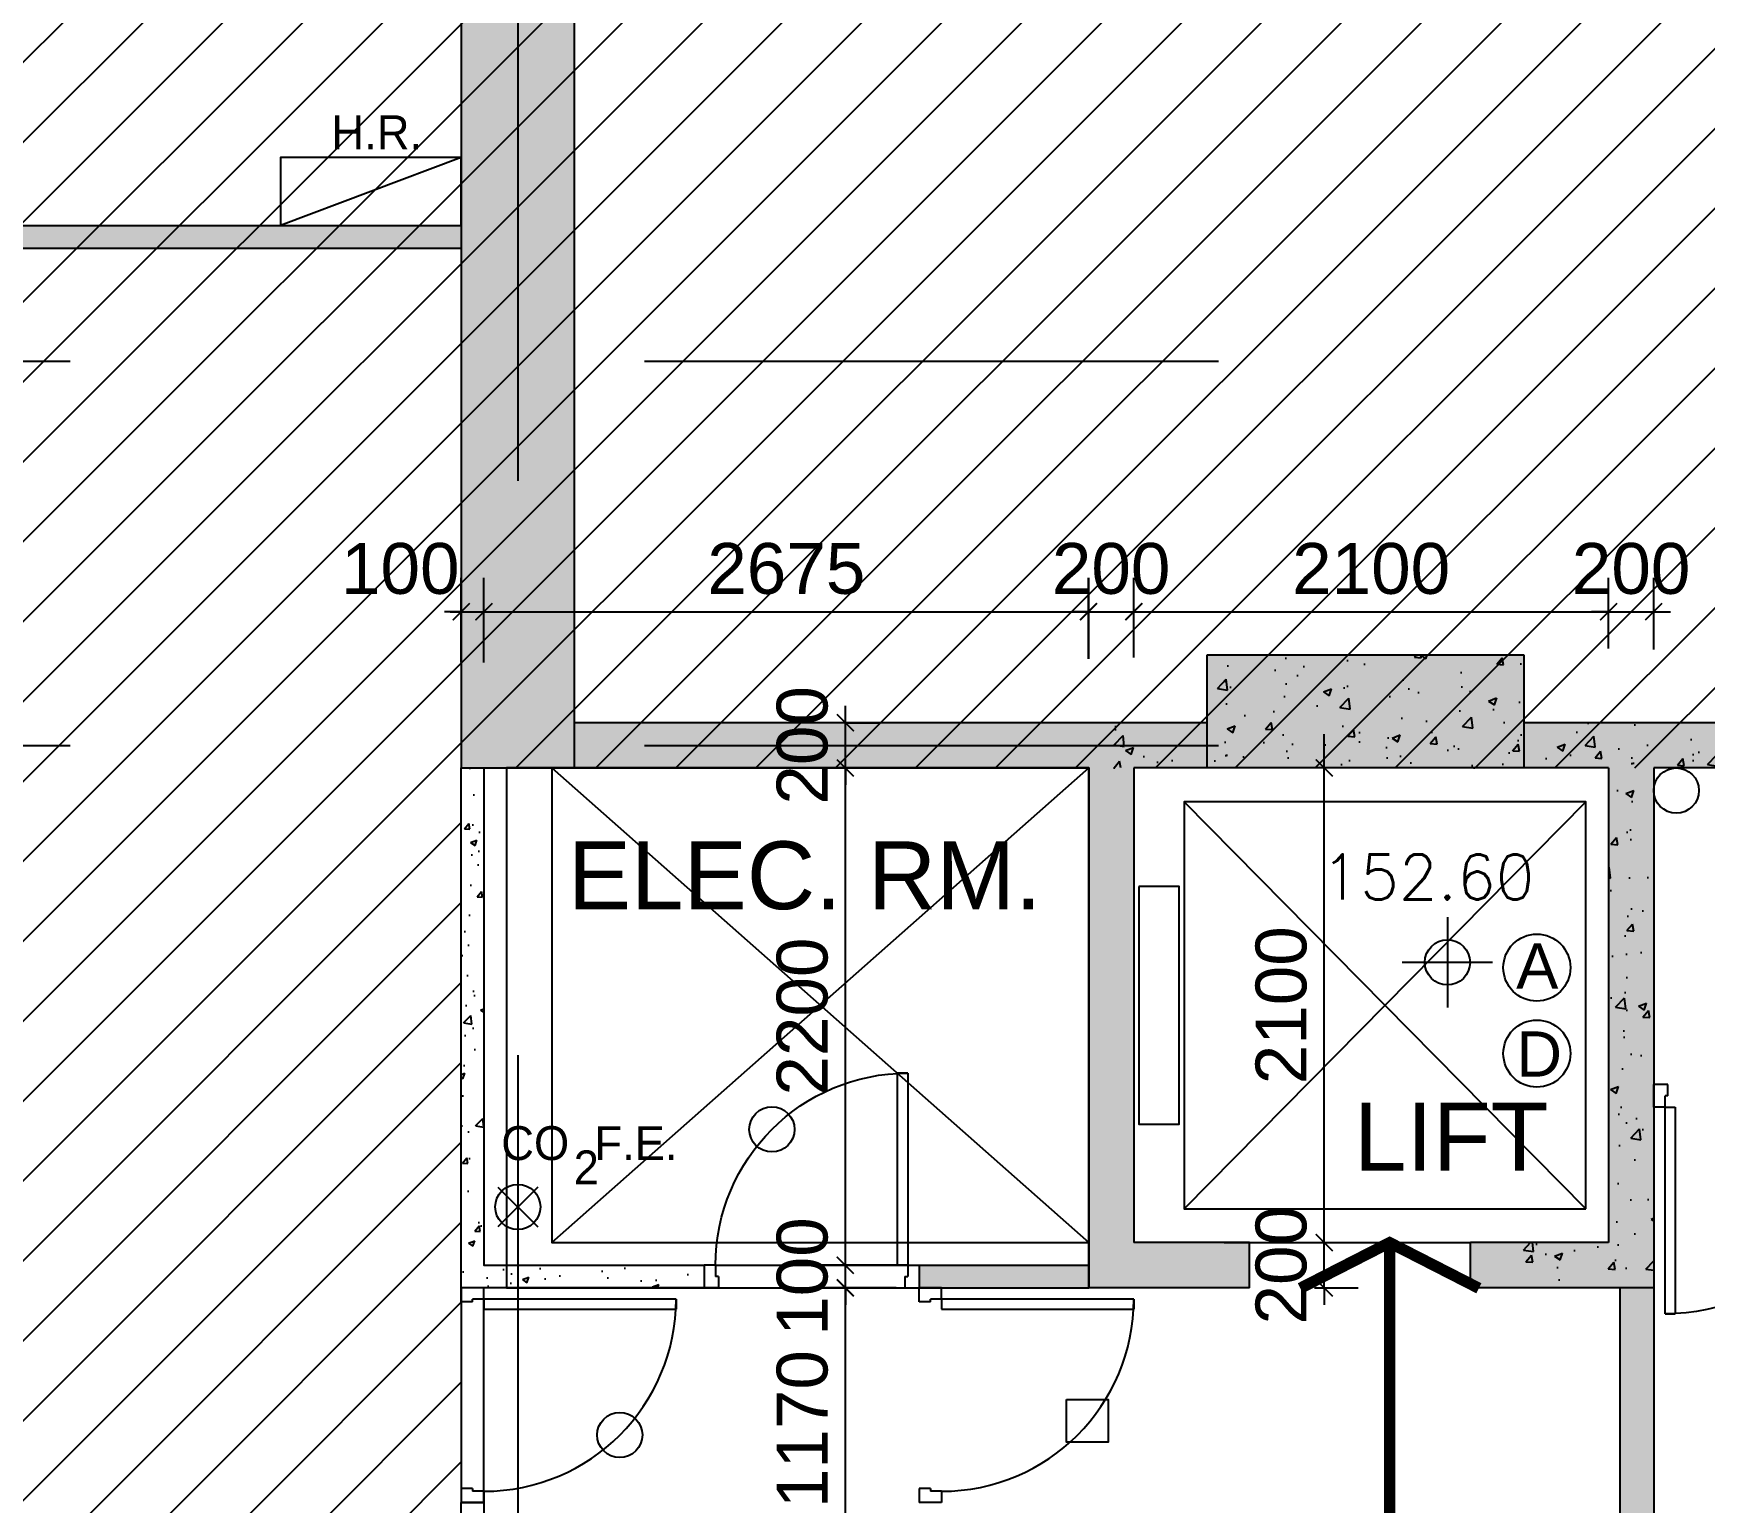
# Model space of a CAD drawing. Header units: millimetres. Extents: x 0 to 61044, y 27 to 39885.
# Drawn here: x 33857 to 41250, y 16585 to 23084 of the extents above; entities that cross this region are included whole.
import ezdxf

# ---------------------------------------------------------------- set-up
doc = ezdxf.new("R2010")
doc.units = ezdxf.units.MM
doc.linetypes.add('CENTERX2', pattern=[101.6, 63.5, -12.7, 12.7, -12.7])
doc.layers.get('Defpoints').update_dxf_attribs({"color": 8})
for name, color, linetype in [('arrow', 8, 'Continuous'), ('DLN032__', 8, 'Continuous'), ('DLN220__', 8, 'Continuous'), ('Door', 8, 'Continuous'), ('FSD', 8, 'Continuous'), ('GBP Dim', 8, 'Continuous'), ('GBP Text 250', 8, 'Continuous'), ('grid', 8, 'CENTERX2'), ('hatch', 8, 'Continuous'), ('Hatch_Stru', 8, 'Continuous'), ('LEVEL', 8, 'Continuous'), ('Lift', 8, 'Continuous'), ('TEXT Ref', 8, 'Continuous'), ('WALL-EX', 8, 'Continuous'), ('WALL-NEW', 8, 'Continuous'), ('WALL-STRUCTURE', 8, 'Continuous')]:
    doc.layers.add(name, color=color, linetype=linetype)
doc.styles.add('BH', font='arial.ttf')
doc.styles.add('ROMANS', font='romans.shx')
doc.styles.add('SWIS721LT750', font='swissl.ttf')
doc.dimstyles.new('200 GBP', dxfattribs={"dimscale": 1.5, "dimtxt": 150, "dimasz": 50, "dimexe": 100, "dimexo": 50, "dimgap": 50, "dimtad": 1, "dimdec": 0, "dimzin": 0, "dimdsep": 46, "dimtxsty": 'BH', "dimblk": 'ARCHTICK', "dimcen": 0.09, "dimdle": 100, "dimclrd": 9, "dimclre": 9, "dimclrt": 1, "dimadec": 0, "dimazin": 0, "dimtfac": 1, "dimtdec": 0, "dimtix": 1, "dimtmove": 2, "dimatfit": 3, "dimldrblk": 'ARCHTICK', "dimfxl": 300, "dimfxlon": 1, "dimtolj": 1, "dimtzin": 0, "dimarcsym": 0})
pattern_1 = [(50, (53800, 17234.53), (364.3693, -31.878), [38.1, -419.1]), (355, (53800, 17234.53), (-70.4857, 382.113), [30.48, -335.28]), (100.451, (53830.36, 17231.88), (293.885, 350.2334), [32.38, -356.18]), (46.1842, (53800, 17336.13), (542.158, -84.085), [57.15, -628.65]), (96.6356, (53845.2, 17329.1), (474.808, 494.851), [48.57, -534.27]), (351.184, (53800, 17336.13), (474.809, 494.85), [45.72, -502.92]), (21, (53850.8, 17310.73), (303.2298, -204.531), [38.1, -419.1]), (326, (53850.8, 17310.73), (123.604, 368.376), [30.48, -335.28]), (71.4514, (53876.07, 17293.7), (426.833, 163.846), [32.38, -356.18]), (37.5, (53800, 17234.53), (6.1772, 169.1101), [0, -331.216, 0, -340.36, 0, -336.55]), (7.5, (53800, 17234.53), (133.6393, 200.3611), [0, -194.056, 0, -323.596, 0, -128.27]), (327.5, (53686.71, 17234.53), (271.1812, -11.4575), [0, -127, 0, -396.24, 0, -525.78]), (317.5, (53635.91, 17234.53), (296.2584, 50.853), [0, -165.1, 0, -263.144, 0, -373.38])]

# ---------------------------------------------------------------- blocks, each defined once
blk = doc.blocks.new('A$C65CE4B9B')
at = {"layer": 'grid', "ltscale": 200}
for p, q in [((-23000, 10500), (-23000, -20450)), ((-58000, -6750), (0, -6750)), ((-58000, -8450), (0, -8450))]:
    blk.add_line(p, q, dxfattribs=at)
blk = doc.blocks.new('DR1CL2')
at = {"layer": 'Door'}
for p, q in [((50, 0), (0, 0)), ((0, 0), (0, -75)), ((50, 0), (50, -50)), ((62.5, -50), (50, -50)), ((62.5, -50), (62.5, -100)), ((0, -75), (0, -100)), ((62.5, -100), (0, -100))]:
    blk.add_line(p, q, dxfattribs=at)
blk = doc.blocks.new('DR1CD')
at = {"layer": 'Door'}
for p, q in [((0, 1), (45, 1)), ((0, 1), (0, 0)), ((45, 0), (45, 1)), ((0, 0), (45, 0))]:
    blk.add_line(p, q, dxfattribs=at)
blk = doc.blocks.new('DR1CM')
at = {"layer": 'Door'}
blk.add_arc((0, 0), 1, 0, 90, dxfattribs=at)
blk = doc.blocks.new('DR1CR2')
at = {"layer": 'Door'}
for p, q in [((-50, 0), (-50, -50)), ((-50, 0), (0, 0)), ((0, 0), (0, -75)), ((-62.5, -50), (-50, -50)), ((-62.5, -50), (-62.5, -100)), ((-62.5, -100), (0, -100)), ((0, -75), (0, -100))]:
    blk.add_line(p, q, dxfattribs=at)
blk = doc.blocks.new('ELEX')
at = {"layer": 'DLN032__'}
for p, q in [((0, 0.5), (0, -0.5)), ((0.5, 0), (-0.5, 0))]:
    blk.add_line(p, q, dxfattribs=at)
blk.add_circle((0, 0), 0.25, dxfattribs=at)
at = {"layer": 'DLN032__', "style": 'ROMANS'}
blk.add_attdef('ELEX', (0.257, 0.354), '', height=0.5, dxfattribs=at)
blk = doc.blocks.new('_ArchTick')
at = {"color": 0, "const_width": 0.1}
blk.add_lwpolyline([(0.5, 0.5), (-0.5, -0.5)], dxfattribs=at)
blk = doc.blocks.new('*D100')
at = {"layer": 'Defpoints', "color": 0, "transparency": 16777216}
for p in [(37449, 17534.5), (38537.6, 17534.5), (38537.6, 16284.5)]:
    blk.add_point(p, dxfattribs=at)
at = {"layer": 'GBP Dim', "color": 9, "lineweight": -2, "transparency": 16777216}
for p, q in [((37449, 16134.5), (37449, 17684.5)), ((37674, 17534.5), (37299, 17534.5)), ((37674, 16284.5), (37299, 16284.5))]:
    blk.add_line(p, q, dxfattribs=at)
at = {"layer": 'GBP Dim', "color": 9, "lineweight": -2, "transparency": 16777216, "xscale": 75, "yscale": 75, "zscale": 75}
for p, rotation in [((37449, 17534.5), 90), ((37449, 16284.5), 270)]:
    blk.add_blockref('_ArchTick', p, dxfattribs=dict(at, rotation=rotation))
at = {"layer": 'GBP Dim', "transparency": 16777216, "insert": (37259.1, 16909.5), "char_height": 225, "attachment_point": 5, "rotation": 90, "style": 'BH'}
blk.add_mtext('\\A1;1170', dxfattribs=at)
blk = doc.blocks.new('*D109')
at = {"layer": 'Defpoints', "color": 0, "transparency": 16777216}
for p in [(37449, 19834.5), (38350.1, 19834.5), (38350.1, 17634.5)]:
    blk.add_point(p, dxfattribs=at)
at = {"layer": 'GBP Dim', "color": 9, "lineweight": -2, "transparency": 16777216}
for p, q in [((37449, 17484.5), (37449, 19984.5)), ((37674, 19834.5), (37299, 19834.5)), ((37674, 17634.5), (37299, 17634.5))]:
    blk.add_line(p, q, dxfattribs=at)
at = {"layer": 'GBP Dim', "color": 9, "lineweight": -2, "transparency": 16777216, "xscale": 75, "yscale": 75, "zscale": 75}
for p, rotation in [((37449, 19834.5), 90), ((37449, 17634.5), 270)]:
    blk.add_blockref('_ArchTick', p, dxfattribs=dict(at, rotation=rotation))
at = {"layer": 'GBP Dim', "transparency": 16777216, "insert": (37259.1, 18734.5), "char_height": 225, "attachment_point": 5, "rotation": 90, "style": 'BH'}
blk.add_mtext('\\A1;2200', dxfattribs=at)
blk = doc.blocks.new('*D117')
at = {"layer": 'Defpoints', "color": 0, "transparency": 16777216}
for p in [(39449.5, 17734.6), (39567.6, 17734.6), (39449.5, 17534.5)]:
    blk.add_point(p, dxfattribs=at)
at = {"layer": 'GBP Dim', "color": 9, "lineweight": -2, "transparency": 16777216}
for p, q in [((39567.6, 17734.6), (39567.6, 17809.6)), ((39524.5, 17734.6), (39717.6, 17734.6)), ((39567.6, 17534.5), (39567.6, 17734.6)), ((39524.5, 17534.5), (39717.6, 17534.5)), ((39567.6, 17534.5), (39567.6, 17459.5))]:
    blk.add_line(p, q, dxfattribs=at)
at = {"layer": 'GBP Dim', "color": 9, "lineweight": -2, "transparency": 16777216, "xscale": 75, "yscale": 75, "zscale": 75}
for p, rotation in [((39567.6, 17734.6), 270), ((39567.6, 17534.5), 90)]:
    blk.add_blockref('_ArchTick', p, dxfattribs=dict(at, rotation=rotation))
at = {"layer": 'GBP Dim', "transparency": 16777216, "insert": (39377.7, 17634.6), "char_height": 225, "attachment_point": 5, "rotation": 90, "style": 'BH'}
blk.add_mtext('\\A1;200', dxfattribs=at)
blk = doc.blocks.new('*D118')
at = {"layer": 'Defpoints', "color": 0, "transparency": 16777216}
for p in [(39567.6, 19834.5), (39567.6, 19834.5), (39449.5, 17734.6)]:
    blk.add_point(p, dxfattribs=at)
at = {"layer": 'GBP Dim', "color": 9, "lineweight": -2, "transparency": 16777216}
for p, q in [((39567.6, 17584.6), (39567.6, 19984.5)), ((39567.6, 19834.5), (39417.6, 19834.5)), ((39524.5, 17734.6), (39717.6, 17734.6))]:
    blk.add_line(p, q, dxfattribs=at)
at = {"layer": 'GBP Dim', "color": 9, "lineweight": -2, "transparency": 16777216, "xscale": 75, "yscale": 75, "zscale": 75}
for p, rotation in [((39567.6, 19834.5), 90), ((39567.6, 17734.6), 270)]:
    blk.add_blockref('_ArchTick', p, dxfattribs=dict(at, rotation=rotation))
at = {"layer": 'GBP Dim', "transparency": 16777216, "insert": (39377.7, 18784.6), "char_height": 225, "attachment_point": 5, "rotation": 90, "style": 'BH'}
blk.add_mtext('\\A1;2100', dxfattribs=at)
blk = doc.blocks.new('*D119')
at = {"layer": 'Defpoints', "color": 0, "transparency": 16777216}
for p in [(37411.3, 20034.5), (37449, 20034.5), (37449, 19834.5)]:
    blk.add_point(p, dxfattribs=at)
at = {"layer": 'GBP Dim', "color": 9, "lineweight": -2, "transparency": 16777216}
for p, q in [((37449, 20034.5), (37449, 20109.5)), ((37449, 20034.5), (37599, 20034.5)), ((37449, 19834.5), (37449, 20034.5)), ((37449, 19834.5), (37299, 19834.5)), ((37449, 19834.5), (37449, 19759.5))]:
    blk.add_line(p, q, dxfattribs=at)
at = {"layer": 'GBP Dim', "color": 9, "lineweight": -2, "transparency": 16777216, "xscale": 75, "yscale": 75, "zscale": 75}
for p, rotation in [((37449, 20034.5), 270), ((37449, 19834.5), 90)]:
    blk.add_blockref('_ArchTick', p, dxfattribs=dict(at, rotation=rotation))
at = {"layer": 'GBP Dim', "transparency": 16777216, "insert": (37259.1, 19934.5), "char_height": 225, "attachment_point": 5, "rotation": 90, "style": 'BH'}
blk.add_mtext('\\A1;200', dxfattribs=at)
blk = doc.blocks.new('*D120')
at = {"layer": 'Defpoints', "color": 0, "transparency": 16777216}
for p in [(35850, 20525.7), (35750, 20147.7), (35850, 20147.7)]:
    blk.add_point(p, dxfattribs=at)
at = {"layer": 'GBP Dim', "color": 9, "lineweight": -2, "transparency": 16777216}
for p, q in [((35750, 20300.7), (35750, 20675.7)), ((35850, 20300.7), (35850, 20675.7)), ((35750, 20525.7), (35675, 20525.7)), ((35750, 20525.7), (35850, 20525.7)), ((35850, 20525.7), (35925, 20525.7))]:
    blk.add_line(p, q, dxfattribs=at)
at = {"layer": 'GBP Dim', "color": 9, "lineweight": -2, "transparency": 16777216, "xscale": 75, "yscale": 75, "zscale": 75}
blk.add_blockref('_ArchTick', (35750, 20525.7), dxfattribs=at)
at = {"layer": 'GBP Dim', "color": 9, "lineweight": -2, "transparency": 16777216, "xscale": 75, "yscale": 75, "zscale": 75, "rotation": 180}
blk.add_blockref('_ArchTick', (35850, 20525.7), dxfattribs=at)
at = {"layer": 'GBP Dim', "transparency": 16777216, "insert": (35480, 20715.6), "char_height": 225, "attachment_point": 5, "style": 'BH'}
blk.add_mtext('\\A1;100', dxfattribs=at)
blk = doc.blocks.new('*D121')
at = {"layer": 'Defpoints', "color": 0, "transparency": 16777216}
for p in [(38525.5, 20525.7), (38525.5, 20242.9), (35850, 20147.7)]:
    blk.add_point(p, dxfattribs=at)
at = {"layer": 'GBP Dim', "color": 9, "lineweight": -2, "transparency": 16777216}
for p, q in [((35850, 20300.7), (35850, 20675.7)), ((38525.5, 20317.9), (38525.5, 20675.7)), ((35700, 20525.7), (38675.5, 20525.7))]:
    blk.add_line(p, q, dxfattribs=at)
at = {"layer": 'GBP Dim', "color": 9, "lineweight": -2, "transparency": 16777216, "xscale": 75, "yscale": 75, "zscale": 75, "rotation": 180}
blk.add_blockref('_ArchTick', (35850, 20525.7), dxfattribs=at)
at = {"layer": 'GBP Dim', "color": 9, "lineweight": -2, "transparency": 16777216, "xscale": 75, "yscale": 75, "zscale": 75}
blk.add_blockref('_ArchTick', (38525.5, 20525.7), dxfattribs=at)
at = {"layer": 'GBP Dim', "transparency": 16777216, "insert": (37187.7, 20715.6), "char_height": 225, "attachment_point": 5, "style": 'BH'}
blk.add_mtext('\\A1;2675', dxfattribs=at)
blk = doc.blocks.new('*D122')
at = {"layer": 'Defpoints', "color": 0, "transparency": 16777216}
for p in [(38725, 20525.7), (38524.5, 20242.9), (38725, 20247.8)]:
    blk.add_point(p, dxfattribs=at)
at = {"layer": 'GBP Dim', "color": 9, "lineweight": -2, "transparency": 16777216}
for p, q in [((38524.5, 20317.9), (38524.5, 20675.7)), ((38725, 20322.8), (38725, 20675.7)), ((38524.5, 20525.7), (38449.5, 20525.7)), ((38524.5, 20525.7), (38725, 20525.7)), ((38725, 20525.7), (38800, 20525.7))]:
    blk.add_line(p, q, dxfattribs=at)
at = {"layer": 'GBP Dim', "color": 9, "lineweight": -2, "transparency": 16777216, "xscale": 75, "yscale": 75, "zscale": 75}
blk.add_blockref('_ArchTick', (38524.5, 20525.7), dxfattribs=at)
at = {"layer": 'GBP Dim', "color": 9, "lineweight": -2, "transparency": 16777216, "xscale": 75, "yscale": 75, "zscale": 75, "rotation": 180}
blk.add_blockref('_ArchTick', (38725, 20525.7), dxfattribs=at)
at = {"layer": 'GBP Dim', "transparency": 16777216, "insert": (38624.7, 20715.6), "char_height": 225, "attachment_point": 5, "style": 'BH'}
blk.add_mtext('\\A1;200', dxfattribs=at)
blk = doc.blocks.new('*D123')
at = {"layer": 'Defpoints', "color": 0, "transparency": 16777216}
for p in [(37449, 17634.5), (37712.6, 17634.5), (37712.6, 17534.5)]:
    blk.add_point(p, dxfattribs=at)
at = {"layer": 'GBP Dim', "color": 9, "lineweight": -2, "transparency": 16777216}
for p, q in [((37449, 17634.5), (37449, 17709.5)), ((37637.6, 17634.5), (37299, 17634.5)), ((37449, 17534.5), (37449, 17634.5)), ((37637.6, 17534.5), (37299, 17534.5)), ((37449, 17534.5), (37449, 17459.5))]:
    blk.add_line(p, q, dxfattribs=at)
at = {"layer": 'GBP Dim', "color": 9, "lineweight": -2, "transparency": 16777216, "xscale": 75, "yscale": 75, "zscale": 75}
for p, rotation in [((37449, 17634.5), 270), ((37449, 17534.5), 90)]:
    blk.add_blockref('_ArchTick', p, dxfattribs=dict(at, rotation=rotation))
at = {"layer": 'GBP Dim', "transparency": 16777216, "insert": (37259.1, 17584.5), "char_height": 225, "attachment_point": 5, "rotation": 90, "style": 'BH'}
blk.add_mtext('\\A1;100', dxfattribs=at)
blk = doc.blocks.new('*D125')
at = {"layer": 'Defpoints', "color": 0, "transparency": 16777216}
for p in [(40825, 20525.7), (40825, 20287.2), (38725, 20247.8)]:
    blk.add_point(p, dxfattribs=at)
at = {"layer": 'GBP Dim', "color": 9, "lineweight": -2, "transparency": 16777216}
for p, q in [((38725, 20322.8), (38725, 20675.7)), ((40825, 20362.2), (40825, 20675.7)), ((38575, 20525.7), (40975, 20525.7))]:
    blk.add_line(p, q, dxfattribs=at)
at = {"layer": 'GBP Dim', "color": 9, "lineweight": -2, "transparency": 16777216, "xscale": 75, "yscale": 75, "zscale": 75, "rotation": 180}
blk.add_blockref('_ArchTick', (38725, 20525.7), dxfattribs=at)
at = {"layer": 'GBP Dim', "color": 9, "lineweight": -2, "transparency": 16777216, "xscale": 75, "yscale": 75, "zscale": 75}
blk.add_blockref('_ArchTick', (40825, 20525.7), dxfattribs=at)
at = {"layer": 'GBP Dim', "transparency": 16777216, "insert": (39775, 20715.6), "char_height": 225, "attachment_point": 5, "style": 'BH'}
blk.add_mtext('\\A1;2100', dxfattribs=at)
blk = doc.blocks.new('*D126')
at = {"layer": 'Defpoints', "color": 0, "transparency": 16777216}
for p in [(41025, 20525.7), (40825, 20287.2), (41025, 20283.2)]:
    blk.add_point(p, dxfattribs=at)
at = {"layer": 'GBP Dim', "color": 9, "lineweight": -2, "transparency": 16777216}
for p, q in [((40825, 20362.2), (40825, 20675.7)), ((41025, 20358.2), (41025, 20675.7)), ((40825, 20525.7), (40750, 20525.7)), ((40825, 20525.7), (41025, 20525.7)), ((41025, 20525.7), (41100, 20525.7))]:
    blk.add_line(p, q, dxfattribs=at)
at = {"layer": 'GBP Dim', "color": 9, "lineweight": -2, "transparency": 16777216, "xscale": 75, "yscale": 75, "zscale": 75}
blk.add_blockref('_ArchTick', (40825, 20525.7), dxfattribs=at)
at = {"layer": 'GBP Dim', "color": 9, "lineweight": -2, "transparency": 16777216, "xscale": 75, "yscale": 75, "zscale": 75, "rotation": 180}
blk.add_blockref('_ArchTick', (41025, 20525.7), dxfattribs=at)
at = {"layer": 'GBP Dim', "transparency": 16777216, "insert": (40925, 20715.6), "char_height": 225, "attachment_point": 5, "style": 'BH'}
blk.add_mtext('\\A1;200', dxfattribs=at)

msp = doc.modelspace()

# ---------------------------------------------------------------- hatches: boundary and pattern name
at = {"layer": 'hatch'}
h = msp.add_hatch(dxfattribs=at)
h.set_pattern_fill('ANSI31', color=256, scale=2000, style=0)
h.set_pattern_definition([(45, (-10000, -7065.47), (-176.7767, 176.7767), [])])
h.paths.add_polyline_path([(31437.5, 33484.5), (31375, 33484.5), (31375, 32284.5), (31437.5, 32284.5)], flags=17)
h.paths.add_polyline_path([(31500, 33484.5), (31437.5, 33484.5), (31437.5, 32284.5), (31500, 32284.5)], flags=17)
h.paths.add_polyline_path([(31437.5, 32184.5), (31375, 32184.5), (31375, 31584.5), (31437.5, 31584.5)], flags=17)
h.paths.add_polyline_path([(31500, 32184.5), (31437.5, 32184.5), (31437.5, 31584.5), (31500, 31584.5)], flags=17)
h.paths.add_polyline_path([(31500, 31484.5), (31437.5, 31484.5), (31437.5, 30884.5), (31500, 30884.5)], flags=17)
h.paths.add_polyline_path([(31500, 30784.5), (31437.5, 30784.5), (31437.5, 30184.5), (31500, 30184.5)], flags=17)
h.paths.add_polyline_path([(33672.2, 34765.6), (33077.8, 34683.8), (33086.3, 34621.9), (33680.7, 34703.7)], flags=17)
h.paths.add_polyline_path([(33680.7, 34703.7), (33086.3, 34621.9), (33094.8, 34560), (33689.2, 34641.8)], flags=17)
h.paths.add_polyline_path([(31375, 30084.5), (31437.5, 30084.5), (31437.5, 29484.5), (31375, 29484.5)], flags=16)
h.paths.add_polyline_path([(31375, 31484.5), (31437.5, 31484.5), (31437.5, 30884.5), (31375, 30884.5)], flags=16)
h.paths.add_polyline_path([(31500, 32284.5), (31375, 32284.5), (31375, 33484.5), (31500, 33484.5), (31500, 34340.6), (33094.8, 34560), (33077.8, 34683.8), (33672.2, 34765.6), (33689.2, 34641.8), (35500, 34890.9), (35500, 36102.2), (30300, 35386.8), (30300, 28384.5), (31500, 28384.5), (31500, 29484.5), (31437.5, 29484.5), (31437.5, 30084.5), (31500, 30084.5), (31500, 30184.5), (31375, 30184.5), (31375, 30784.5), (31500, 30784.5), (31500, 30884.5), (31437.5, 30884.5), (31437.5, 31484.5), (31500, 31484.5), (31500, 31584.5), (31375, 31584.5), (31375, 32184.5), (31500, 32184.5)])
h.paths.add_polyline_path([(31350, 28234.5), (31350, 28309.5), (32800, 28309.5), (32800, 28234.5)], flags=16)
h.paths.add_polyline_path([(28700, 28309.5), (28700, 28234.5), (27250, 28234.5), (27250, 28309.5)], flags=17)
h.paths.add_polyline_path([(30025, 15034.5), (30025, 16284.5), (35750, 16284.5), (35750, 19834.5), (42316, 19834.5), (54100, 19834.5), (54100, 29384.5), (35750, 29384.5), (35750, 28384.5), (32800, 28384.5), (32800, 28309.5), (31350, 28309.5), (31350, 28384.5), (28700, 28384.5), (28700, 28309.5), (27250, 28309.5), (27250, 28384.5), (17750, 28384.5), (17750, 12934.5), (36300, 12934.5), (36300, 14134.5), (35700, 14134.5), (35700, 13294.5), (30025, 13294.5), (30025, 13394.5), (30025, 13394.5), (30025, 15034.5)])
h = msp.add_hatch(dxfattribs=at)
h.set_pattern_fill('AR-CONC', color=256, scale=2, style=0)
h.set_pattern_definition(pattern_1)
h.paths.add_polyline_path([(35750, 19834.5), (36250, 19834.5), (36250, 29384.5), (35750, 29384.5)])
h = msp.add_hatch(dxfattribs=at)
h.set_pattern_fill('AR-CONC', color=256, scale=2, style=0)
h.set_pattern_definition(pattern_1)
h.paths.add_polyline_path([(39050, 20334.5), (39050, 19834.5), (40450, 19834.5), (40450, 20334.5)])
h = msp.add_hatch(dxfattribs=at)
h.set_pattern_fill('AR-CONC', color=256, scale=2, style=0)
h.set_pattern_definition([(50, (38637.5, 19834.53), (364.37, -31.88), [38.1, -419.1]), (355, (38637.5, 19834.53), (-70.5, 382.1), [30.48, -335.28]), (100.45, (38667.86, 19831.88), (293.89, 350.23), [32.38, -356.18]), (46.18, (38637.5, 19936.13), (542.16, -84.1), [57.15, -628.65]), (96.64, (38682.7, 19929.1), (474.8, 494.85), [48.57, -534.27]), (351.18, (38637.5, 19936.13), (474.8, 494.85), [45.72, -502.92]), (21, (38688.3, 19910.73), (303.23, -204.53), [38.1, -419.1]), (326, (38688.3, 19910.73), (123.6, 368.38), [30.48, -335.28]), (71.45, (38713.57, 19893.7), (426.83, 163.85), [32.38, -356.18]), (37.5, (38637.5, 19834.53), (6.177, 169.11), [0, -331.216, 0, -340.36, 0, -336.55]), (7.5, (38637.5, 19834.53), (133.64, 200.36), [0, -194.056, 0, -323.596, 0, -128.27]), (327.5, (38524.21, 19834.53), (271.18, -11.457), [0, -127, 0, -396.24, 0, -525.78]), (317.5, (38473.41, 19834.53), (296.26, 50.85), [0, -165.1, 0, -263.144, 0, -373.38])])
h.paths.add_polyline_path([(38637.5, 20034.5), (39050, 20034.5), (39050, 19834.5), (38637.5, 19834.5)])
h = msp.add_hatch(dxfattribs=at)
h.set_pattern_fill('AR-CONC', color=256, scale=2, style=0)
h.set_pattern_definition(pattern_1)
h.paths.add_polyline_path([(40450, 20034.5), (40450, 19834.5), (40825, 19834.5), (40825, 17734.5), (40436.6, 17734.5), (40436.6, 17534.5), (41025, 17534.5), (41025, 19834.5), (44300, 19834.5), (44300, 20034.5)])
h = msp.add_hatch(dxfattribs=at)
h.set_pattern_fill('AR-CONC', color=256, scale=40, style=0)
h.set_pattern_definition([(50, (313672.64, -92962.56), (286.90407, -25.10085), [30, -330]), (355, (313672.64, -92962.56), (-55.50053, 300.87685), [24, -264]), (100.45144, (313696.55, -92964.65), (231.40354, 275.776), [25.49608, -280.45684]), (46.1842, (313672.64, -92882.56), (426.89653, -66.2077), [45, -495]), (96.63564, (313708.2, -92888.07), (373.8648, 389.64744), [38.24414, -420.6855]), (351.18416, (313672.64, -92882.56), (373.8648, 389.64744), [36, -396]), (21, (313712.64, -92902.56), (238.76282, -161.04756), [30, -330]), (326, (313712.64, -92902.56), (97.32613, 290.06002), [24, -264]), (71.45144, (313732.54, -92915.98), (336.08895, 129.01246), [25.49608, -280.45684]), (37.5, (313672.64, -92962.56), (4.863942, 133.15754), [0, -260.8, 0, -268, 0, -265]), (7.5, (313672.64, -92962.56), (105.227815, 157.764685), [0, -152.8, 0, -254.8, 0, -101]), (327.5, (313583.44, -92962.56), (213.528974, -9.02195), [0, -100, 0, -312, 0, -414]), (317.5, (313543.44, -92962.56), (233.27447, 40.04199), [0, -130, 0, -207.2, 0, -294])])
h.paths.add_polyline_path([(35850, 19834.5), (35850, 17634.5), (36825, 17634.5), (36825, 17534.5), (35750, 17534.5), (35750, 19834.5)])
h = msp.add_hatch(dxfattribs=at)
h.set_pattern_fill('ANSI32', color=256, scale=500, style=0)
h.set_pattern_definition([(45, (-10000, -7065.47), (-132.5825, 132.5825), []), (45, (-9911.61, -7065.47), (-132.5825, 132.5825), [])])
h.paths.add_polyline_path([(36670, 16184.5), (36670, 16284.5), (35850, 16284.5), (35850, 16584.5), (35750, 16584.5), (35750, 16284.5), (30025, 16284.5), (30025, 13394.5), (30125, 13394.5), (30125, 16184.5)])
at = {"layer": 'Hatch_Stru'}
h = msp.add_hatch(color=256, dxfattribs=at)
h.paths.add_polyline_path([(36250, 29384.5), (35750, 29384.5), (35750, 19834.5), (35850, 19834.5), (36250, 19834.5)])
h.paths.add_polyline_path([(36250, 20034.5), (39050, 20034.5), (39050, 19834.5), (38725, 19834.5), (38724.6, 17734.6), (39236.6, 17734.6), (39236.6, 17534.5), (38525.5, 17534.5), (38525.5, 19834.5), (36250, 19834.5)])
for points in [[(35750, 22234.5), (34950, 22234.5), (32450, 22234.5), (32450, 22134.5), (35750, 22134.5)], [(38525.5, 17634.5), (37775, 17634.5), (37775, 17559.5), (37775, 17534.5), (38525.5, 17534.5)]]:
    msp.add_hatch(color=256, dxfattribs=at).paths.add_polyline_path(points)
h = msp.add_hatch(color=256, dxfattribs=at)
h.paths.add_polyline_path([(40450, 20334.5), (39050, 20334.5), (39050, 19834.5), (40450, 19834.5)])
h.paths.add_polyline_path([(45700, 20334.5), (44300, 20334.5), (44300, 19834.5), (45700, 19834.5)])
h.paths.add_polyline_path([(40450, 20034.5), (44300, 20034.5), (44300, 19834.5), (41025, 19834.5), (41025, 17534.5), (40214.4, 17534.5), (40214.4, 17734.5), (40825, 17734.5), (40825, 19834.5), (40450, 19834.5)])
h = msp.add_hatch(color=256, dxfattribs=at)
h.paths.add_polyline_path([(41025, 13934.5), (40725, 13934.5), (40725, 12934.5), (41025, 12934.5)])
h.paths.add_polyline_path([(41025, 17534.5), (40875, 17534.5), (40875, 13934.5), (41025, 13934.5)])

# ---------------------------------------------------------------- linework, layer by layer
at = {"layer": 'arrow', "ltscale": 100, "const_width": 50}
msp.add_lwpolyline([(39461.6, 17532.6), (39856.6, 17734.5), (40251.6, 17532.6)], dxfattribs=at)
at = {"layer": 'arrow', "ltscale": 80, "const_width": 50}
msp.add_lwpolyline([(39856.6, 17734.5), (39856.6, 12154.5)], dxfattribs=at)
at = {"layer": 'DLN220__', "ltscale": 600}
for p, q in [((36875, 17634.5), (37725, 17634.5)), ((35750, 17534.5), (35750, 16584.5)), ((35850, 16584.5), (35850, 17534.5)), ((36887.5, 17534.5), (37712.5, 17534.5))]:
    msp.add_line(p, q, dxfattribs=at)
for points in [[(35950, 19834.5), (35950, 17534.5), (38525.5, 17534.5), (38525.5, 19834.5), (35950, 19834.5)], [(36150, 19834.5), (36150, 17734.5), (38525.5, 17734.5)], [(36150, 19834.5), (38525.5, 17734.5)], [(36150, 17734.5), (38525.5, 19834.5)]]:
    msp.add_lwpolyline(points, dxfattribs=at)
at = {"layer": 'FSD'}
for points in [[(35750, 22234.5), (35750, 22534.5), (34950, 22534.5), (34950, 22234.5)], [(38427.8, 17040.3), (38611.6, 17040.3), (38611.6, 16851.1), (38427.8, 16851.1)]]:
    msp.add_lwpolyline(points, close=True, dxfattribs=at)
for points in [[(35750, 22534.5), (34950, 22234.5)], [(36088.4, 17980.6), (35911.6, 17803.9)], [(35911.6, 17980.6), (36088.4, 17803.9)]]:
    msp.add_lwpolyline(points, dxfattribs=at)
for centre in [(41125, 19734.5), (37124, 18235.6), (36000, 17892.3), (36451, 16883.5)]:
    msp.add_circle(centre, 100, dxfattribs=at)
at = {"layer": 'Lift'}
for points in [[(40725, 17884.5), (40725, 19684.5), (38948.3, 19684.5), (38948.3, 17884.5)], [(38747.8, 19310.3), (38747.8, 18258.3), (38925.4, 18258.3), (38925.4, 19310.3)]]:
    msp.add_lwpolyline(points, close=True, dxfattribs=at)
for points in [[(40725, 17884.5), (38948.3, 19684.5)], [(40725, 19684.5), (38948.3, 17884.5)], [(39125, 17734.5), (40214.4, 17734.5)]]:
    msp.add_lwpolyline(points, dxfattribs=at)
at = {"layer": 'TEXT Ref'}
for centre in [(40508, 18951), (40508, 18571)]:
    msp.add_circle(centre, 148.3, dxfattribs=at)
at = {"layer": 'WALL-EX'}
for p, q in [((37775, 17634.5), (37775, 17534.5)), ((38525.5, 17634.5), (38525.5, 17534.5))]:
    msp.add_line(p, q, dxfattribs=at)
for points in [[(32450, 22234.5), (35750, 22234.5)], [(32450, 22134.5), (35750, 22134.5)], [(37775, 17634.5), (38525.5, 17634.5)], [(37775, 17534.5), (38525.5, 17534.5)], [(40875, 17534.5), (40875, 13934.5)], [(41025, 17534.5), (41025, 13934.5)]]:
    msp.add_lwpolyline(points, dxfattribs=at)
at = {"layer": 'WALL-NEW'}
msp.add_lwpolyline([(30025, 13394.5), (30025, 16284.5), (35750, 16284.5), (35750, 16584.5), (35850, 16584.5), (35850, 16284.5), (36540, 16284.5)], dxfattribs=at)
at = {"layer": 'WALL-STRUCTURE'}
for points in [[(35750, 29384.5), (35750, 19834.5)], [(36250, 29384.5), (36250, 19834.5)], [(39050, 20334.5), (40450, 20334.5)], [(39050, 19834.5), (39050, 20334.5)], [(40450, 20334.5), (40450, 19834.5)], [(39050, 20034.5), (36250, 20034.5)], [(44300, 20034.5), (40450, 20034.5)], [(35750, 19834.5), (36250, 19834.5)], [(35850, 19834.5), (35850, 17634.5), (36825, 17634.5), (36825, 17534.5), (35750, 17534.5), (35750, 19834.5), (35850, 19834.5)], [(36250, 19834.5), (38525.5, 19834.5)], [(38525.5, 19834.5), (38525.5, 17634.5)], [(38725, 19834.6), (38725, 17734.5)], [(40825, 19834.5), (38725, 19834.5)], [(40825, 19834.5), (40825, 17734.5)], [(41025, 19834.5), (41025, 17534.5)], [(45700, 19834.5), (41025, 19834.5)], [(38525.5, 17734.5), (38525.5, 17534.5)], [(39236.6, 17734.5), (38725, 17734.6)], [(39236.6, 17534.5), (39236.6, 17734.5)], [(40825, 17734.5), (40214.4, 17734.5)], [(40214.4, 17534.5), (40214.4, 17734.5)], [(39236.6, 17534.5), (38525.5, 17534.5)], [(41025, 17534.5), (40214.4, 17534.5)]]:
    msp.add_lwpolyline(points, dxfattribs=at)

# ---------------------------------------------------------------- block references
at = {"layer": 'Door', "xscale": -850, "yscale": 850, "zscale": 850}
msp.add_blockref('DR1CM', (37725, 17634.5), dxfattribs=at)
at = {"layer": 'Door', "xscale": -1, "yscale": 850}
msp.add_blockref('DR1CD', (37725, 17634.5), dxfattribs=at)
at = {"layer": 'Door', "xscale": -1}
for p, rotation in [((41025, 18334.5), 180), ((35850, 16584.5), 270)]:
    msp.add_blockref('DR1CL2', p, dxfattribs=dict(at, rotation=rotation))
at = {"layer": 'Door'}
for p, xscale, yscale, zscale, rotation in [((41075, 18334.5), -915, 915, 915, 179.9999999921271), ((35850, 17484.5), 850, 850, 850, 270), ((37875, 17484.5), 850, 850, 850, 270)]:
    msp.add_blockref('DR1CM', p, dxfattribs=dict(at, xscale=xscale, yscale=yscale, zscale=zscale, rotation=rotation))
at = {"layer": 'Door', "xscale": -1, "yscale": 915, "rotation": 180}
msp.add_blockref('DR1CD', (41075, 18334.5), dxfattribs=at)
at = {"layer": 'Door', "xscale": -1}
for name, p in [('DR1CR2', (36825, 17634.5)), ('DR1CL2', (37775, 17634.5))]:
    msp.add_blockref(name, p, dxfattribs=at)
at = {"layer": 'Door', "rotation": 270}
for name, p in [('DR1CL2', (35850, 17534.5)), ('DR1CL2', (37875, 17534.5)), ('DR1CR2', (37875, 16584.5))]:
    msp.add_blockref(name, p, dxfattribs=at)
at = {"layer": 'Door', "yscale": 850, "rotation": 270}
for p in [(35850, 17484.5), (37875, 17484.5)]:
    msp.add_blockref('DR1CD', p, dxfattribs=at)
at = {"layer": 'grid'}
msp.add_blockref('A$C65CE4B9B', (59000, 28384.5), dxfattribs=at)
at = {"layer": 'TEXT Ref'}
ref = msp.add_blockref('ELEX', (40112.4, 18974.4), dxfattribs=dict(at, xscale=400, yscale=400, zscale=400, rotation=359.9999999969984))
ref.add_attrib('ELEX', '152.60', (39554.6, 19251.9), dxfattribs={"layer": 'LEVEL', "height": 200, "style": 'ROMANS'})

# ---------------------------------------------------------------- texts
at = {"layer": 'FSD', "char_height": 150, "width": 1512.981, "attachment_point": 7, "style": 'SWIS721LT750'}
for s, insert in [('{\\fUnivers|b0|i0|c0|p34;H.R.}', (35175.5, 22571.5)), ('{\\fUnivers|b0|i0|c0|p34;CO  F.E.}', (35926.6, 18097.6)), ('{\\fUnivers|b0|i0|c0|p34;2}', (36247.1, 17992.4))]:
    msp.add_mtext(s, dxfattribs=dict(at, insert=insert))
at = {"layer": 'GBP Text 250', "char_height": 300, "attachment_point": 5, "style": 'BH'}
for s, insert, width, line_spacing_factor in [('ELEC. RM.', (37268.8, 19357.5), 2222.756, 0.85), ('LIFT', (40128.9, 18203.5), 4151.64, 0.857143)]:
    msp.add_mtext(s, dxfattribs=dict(at, insert=insert, width=width, line_spacing_factor=line_spacing_factor))
at = {"layer": 'TEXT Ref', "style": 'BH'}
for s, p in [('A', (40416.7, 18858.5)), ('D', (40417.6, 18468.9))]:
    msp.add_text(s, height=200, dxfattribs=at).set_placement(p)

# ---------------------------------------------------------------- dimensions: what is measured, and where the dimension line sits
at = {"layer": 'GBP Dim'}
dim = msp.add_linear_dim(base=(35850, 20525.7), p1=(35750, 20147.7), p2=(35850, 20147.7), dimstyle='200 GBP', override={"dimclrt": 256, "dimfxl": 150}, dxfattribs=at)
dim.commit()
dim.dimension.update_dxf_attribs({"geometry": '*D120', "text_midpoint": (35480, 20715.6), "dimtype": 160})
for base, p1, p2, picture, middle in [((38525.4982, 20525.7052), (35849.9987, 20147.7261), (38525.4982, 20242.8902), '*D121', (37187.7485, 20715.5841)), ((38724.997, 20525.7052), (38524.4985, 20242.8657), (38724.997, 20247.7685), '*D122', (38624.7478, 20715.5841)), ((40825, 20525.7), (38725, 20247.8), (40825, 20287.2), '*D125', (39775, 20715.6)), ((41025, 20525.7), (40825, 20287.2), (41025, 20283.2), '*D126', (40925, 20715.6))]:
    dim = msp.add_linear_dim(base=base, p1=p1, p2=p2, dimstyle='200 GBP', override={"dimclrt": 256, "dimfxl": 150}, dxfattribs=at)
    dim.commit()
    dim.dimension.update_dxf_attribs({"geometry": picture, "text_midpoint": middle})
for base, p1, p2, picture, middle in [((37449, 20034.5), (37449, 19834.5), (37411.3, 20034.5), '*D119', (37259.1, 19934.5)), ((37449, 19834.5), (38350.1, 17634.5), (38350.1, 19834.5), '*D109', (37259.1, 18734.5)), ((39567.6, 19834.5), (39449.5, 17734.6), (39567.6, 19834.5), '*D118', (39377.7, 18784.6)), ((37449, 17634.5), (37712.6, 17534.5), (37712.6, 17634.5), '*D123', (37259.1, 17584.5)), ((39567.6, 17734.6), (39449.5, 17534.5), (39449.5, 17734.6), '*D117', (39377.7, 17634.6))]:
    dim = msp.add_linear_dim(base=base, p1=p1, p2=p2, angle=90, dimstyle='200 GBP', override={"dimclrt": 256, "dimfxl": 150}, dxfattribs=at)
    dim.commit()
    dim.dimension.update_dxf_attribs({"geometry": picture, "text_midpoint": middle})
dim = msp.add_linear_dim(base=(37449, 17534.5), p1=(38537.6, 16284.5), p2=(38537.6, 17534.5), angle=90, text='1170', dimstyle='200 GBP', override={"dimclrt": 256, "dimfxl": 150}, dxfattribs=at)
dim.commit()
dim.dimension.update_dxf_attribs({"geometry": '*D100', "text_midpoint": (37259.1, 16909.5), "dimtype": 160})

doc.saveas('drawing.dxf')
